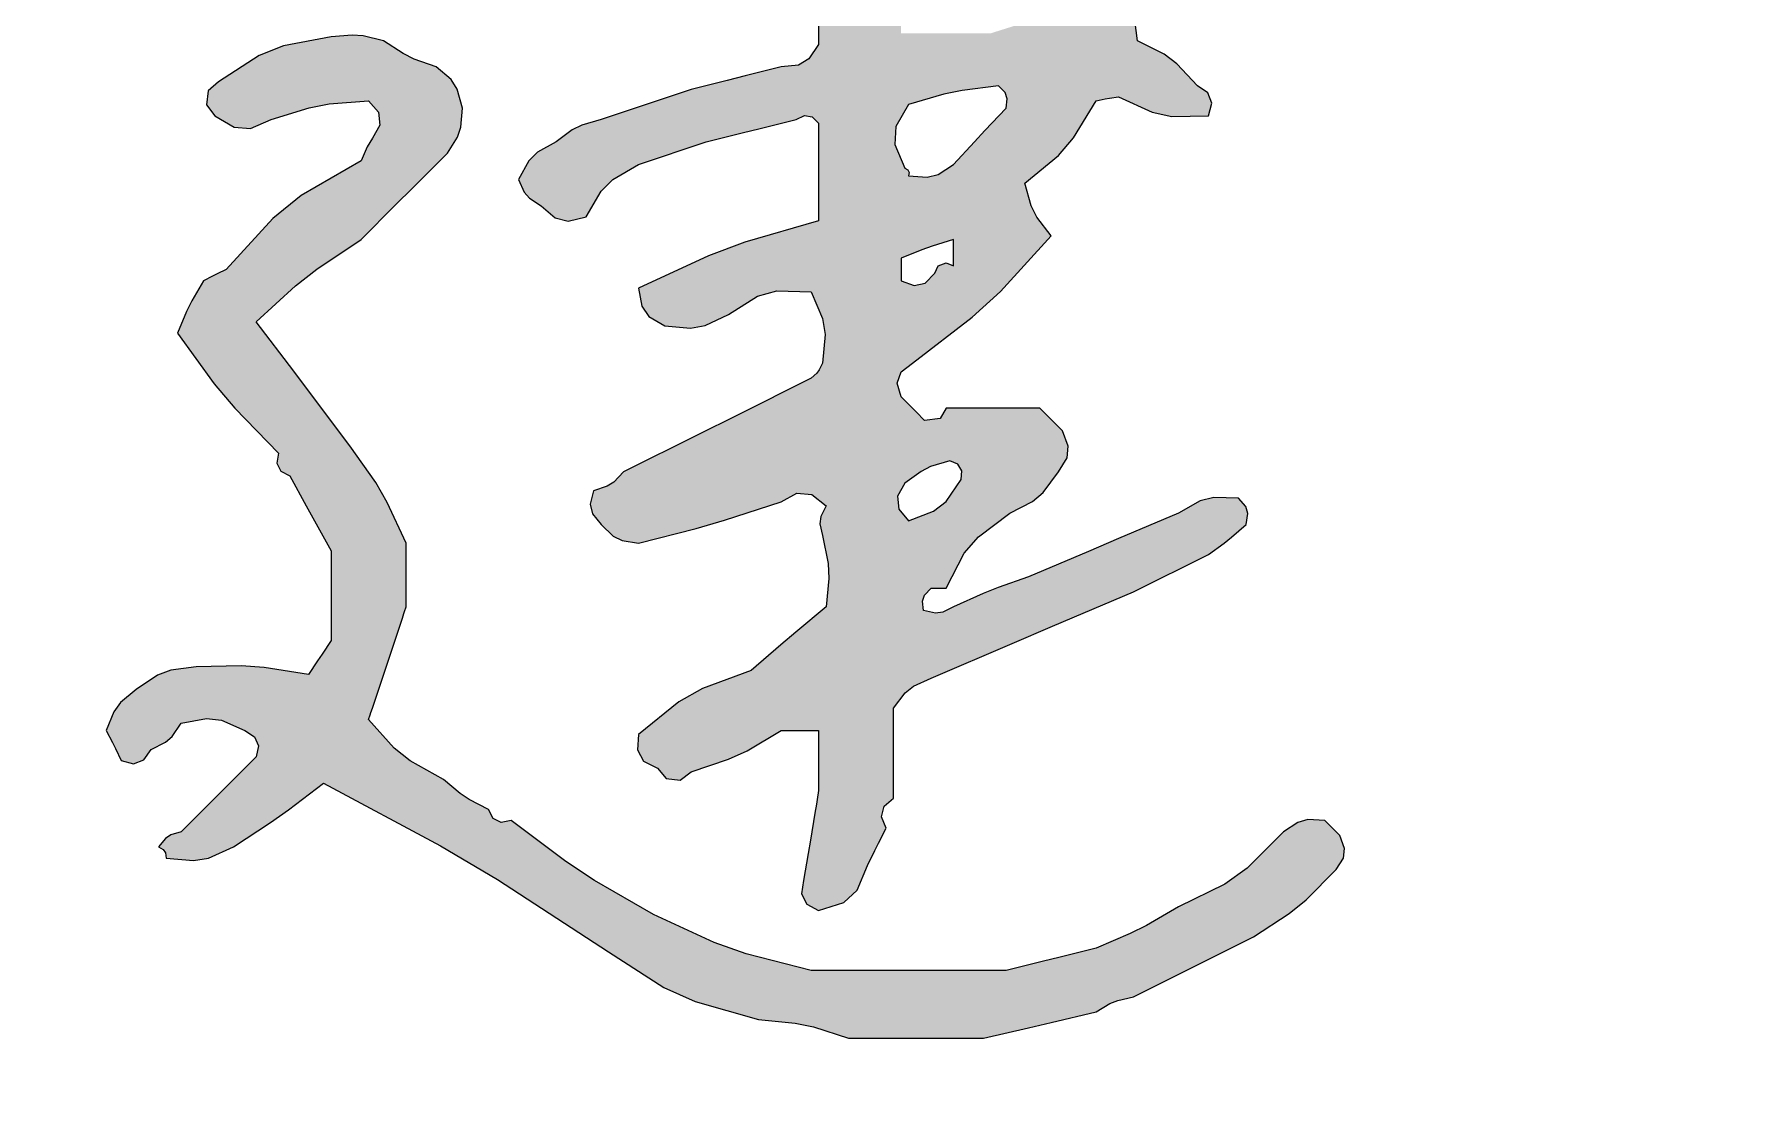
# Model space of a CAD drawing. Extents: x -67167 to 417929, y -86205 to 407116.
# Drawn here: x 153539.5 to 154013.1, y 145215.5 to 145513.6 of the extents above; entities that cross this region are included whole.
import ezdxf

# ---------------------------------------------------------------- set-up
doc = ezdxf.new("R2010")
doc.units = 0
doc.header["$LTSCALE"] = 1000

msp = doc.modelspace()

# ---------------------------------------------------------------- hatches: boundary and pattern name
h = msp.add_hatch(color=256)
h.dxf.hatch_style = 1
h.paths.add_polyline_path([(153225.566, 145577.637), (153222.112, 145581.09), (153214.614, 145586.808), (153199.091, 145595.725), (153190.835, 145599.535), (153173.979, 145605.562), (153170.72, 145603.753), (153169.047, 145602.916), (153165.644, 145601.395), (153164.774, 145597.942), (153165.844, 145595.089), (153168.77, 145593.06), (153177.242, 145587.977), (153181.648, 145585.67), (153190.65, 145581.599), (153194.52, 145579.444), (153196.335, 145577.856), (153198.985, 145574.305), (153201.739, 145574.784), (153203.966, 145573.67), (153205.236, 145571.18), (153213.107, 145565.952), (153216.781, 145562.709), (153222.949, 145555.551), (153225.866, 145555.551), (153227.325, 145555.551), (153230.242, 145555.551), (153232.499, 145560.948), (153232.751, 145564.475), (153231.284, 145570.138)])
h.paths.add_polyline_path([(153232.326, 145522.21), (153233.544, 145526.217), (153233.769, 145528.46), (153233.368, 145532.629), (153232.553, 145533.082), (153232.199, 145533.79), (153232.326, 145534.713), (153222.74, 145534.713), (153217.948, 145534.713), (153208.362, 145534.713), (153193.775, 145532.629), (153186.482, 145531.587), (153171.895, 145529.503), (153161.893, 145527.837), (153156.892, 145527.003), (153146.89, 145525.336), (153133.553, 145523.569), (153126.8, 145521.609), (153114.591, 145515.959), (153112.085, 145515.141), (153110.993, 145511.865), (153112.507, 145509.707), (153116.556, 145504.508), (153121.777, 145502.768), (153128.136, 145504.498), (153147.266, 145508.848), (153156.853, 145510.932), (153176.063, 145514.917), (153183.565, 145516.167), (153187.316, 145516.792), (153194.817, 145518.043), (153198.367, 145518.321), (153200.661, 145517.461), (153203.153, 145514.917), (153192.285, 145502.859), (153186.867, 145496.816), (153176.063, 145484.702), (153176.541, 145481.947), (153175.428, 145479.72), (153172.937, 145478.45), (153165.76, 145467.318), (153162.928, 145460.999), (153159.393, 145448.235), (153159.393, 145439.483), (153159.393, 145435.107), (153159.393, 145426.355), (153161.476, 145422.187), (153162.518, 145420.104), (153164.602, 145415.936), (153169.489, 145414.584), (153172.921, 145415.156), (153177.105, 145418.02), (153184.917, 145431.412), (153189.602, 145437.801), (153200.027, 145449.277), (153206.325, 145456.831), (153210.742, 145460.086), (153219.823, 145463.864), (153223.509, 145464.417), (153225.504, 145465.414), (153228.158, 145468.031), (153232.642, 145469.301), (153235.87, 145468.714), (153239.619, 145465.947), (153237.664, 145457.009), (153234.937, 145452.297), (153228.158, 145446.151), (153207.353, 145428.608), (153196.934, 145419.856), (153176.063, 145402.391), (153175.239, 145398.638), (153175.811, 145396.065), (153178.147, 145393.014), (153181.756, 145390.889), (153184.607, 145390.604), (153188.566, 145391.972), (153196.263, 145393.142), (153200.122, 145394.214), (153207.32, 145397.182), (153214.325, 145398.532), (153218.532, 145398.037), (153225.033, 145395.098), (153222.895, 145388.977), (153219.693, 145385.774), (153213.572, 145383.637), (153205.653, 145375.719), (153201.694, 145371.759), (153193.775, 145363.841), (153193.731, 145361.757), (153192.637, 145360.3), (153190.65, 145359.673), (153189.433, 145355.175), (153190.012, 145351.994), (153192.733, 145348.212), (153200.235, 145342.378), (153203.986, 145339.46), (153211.488, 145333.626), (153212.214, 145330.536), (153211.1, 145327.938), (153208.362, 145326.332), (153205.642, 145320.972), (153203.929, 145318.401), (153200.027, 145313.829), (153197.307, 145308.469), (153195.593, 145305.899), (153191.692, 145301.326), (153181.115, 145285.267), (153176.287, 145276.87), (153167.728, 145259.65), (153168.026, 145254.437), (153169.758, 145251.263), (153173.979, 145248.189), (153180.178, 145245.593), (153184.003, 145245.115), (153190.65, 145246.106), (153210.106, 145250.94), (153219.743, 145254.58), (153237.535, 145263.818), (153246.968, 145268.985), (153251.468, 145272.199), (153259.415, 145279.447), (153260.604, 145283.795), (153262.11, 145286.054), (153265.667, 145288.824), (153265.667, 145297.159), (153265.667, 145301.326), (153265.667, 145309.662), (153261.951, 145319.502), (153258.734, 145324.327), (153251.08, 145331.542), (153246.748, 145335.198), (153244.888, 145337.755), (153242.745, 145343.003), (153256.418, 145363.456), (153264.248, 145373.191), (153281.295, 145390.93), (153291.164, 145404.366), (153296.166, 145411.036), (153306.301, 145424.271), (153318.387, 145436.357), (153324.43, 145442.4), (153336.516, 145454.486), (153345.433, 145460.311), (153350.035, 145463.03), (153359.438, 145468.031), (153361.645, 145466.59), (153364.788, 145467.638), (153365.69, 145470.115), (153375.275, 145470.115), (153380.068, 145470.115), (153389.653, 145470.115), (153391.737, 145468.031), (153392.779, 145466.989), (153394.863, 145464.906), (153393.589, 145454.531), (153391.162, 145448.949), (153384.444, 145440.942), (153378.691, 145431.94), (153376.651, 145426.5), (153375.067, 145415.936), (153376.214, 145411.213), (153377.691, 145408.752), (153381.318, 145405.517), (153385.272, 145405.519), (153387.533, 145404.765), (153390.695, 145402.391), (153399.179, 145399.455), (153403.365, 145397.78), (153411.533, 145394.056), (153425.904, 145390.082), (153433.072, 145386.498), (153444.874, 145377.385), (153441.445, 145372.225), (153439.266, 145369.828), (153434.455, 145365.925), (153431.701, 145366.403), (153429.474, 145365.289), (153428.204, 145362.799), (153404.709, 145346.952), (153391.939, 145340.141), (153365.69, 145329.458), (153362.524, 145328.33), (153360.145, 145328.628), (153357.354, 145330.5), (153355.914, 145332.707), (153356.961, 145335.85), (153359.438, 145336.751), (153359.438, 145372.593), (153359.438, 145390.513), (153359.438, 145426.355), (153356.267, 145429.091), (153352.669, 145429.451), (153349.019, 145427.397), (153346.519, 145424.896), (153345.268, 145423.646), (153342.768, 145421.145), (153341.355, 145410.524), (153340.078, 145405.204), (153336.516, 145395.098), (153336.516, 145377.594), (153336.516, 145368.842), (153336.516, 145351.338), (153335.683, 145351.338), (153335.266, 145351.338), (153334.432, 145351.338), (153334.432, 145300.493), (153334.432, 145275.071), (153334.432, 145224.226), (153332.822, 145223.626), (153332.252, 145221.345), (153333.391, 145220.058), (153335.058, 145218.391), (153335.891, 145217.557), (153337.558, 145215.89), (153341.835, 145215.541), (153344.973, 145217.284), (153346.935, 145221.1), (153350.116, 145227.472), (153351.394, 145230.878), (153353.187, 145237.77), (153351.715, 145241.32), (153352.434, 145244.556), (153355.271, 145247.148), (153355.271, 145256.316), (153355.271, 145260.901), (153355.271, 145270.069), (153356.104, 145270.069), (153356.521, 145270.069), (153357.354, 145270.069), (153357.354, 145284.656), (153357.354, 145291.949), (153357.354, 145306.536), (153359.438, 145308.62), (153360.48, 145309.662), (153362.564, 145311.746), (153379.76, 145316.066), (153388.328, 145319.801), (153403.198, 145329.458), (153420.425, 145338.468), (153428.817, 145343.504), (153444.874, 145354.464), (153456.394, 145361.092), (153461.781, 145365.805), (153469.88, 145376.344), (153471.665, 145378.143), (153472.027, 145380.313), (153470.922, 145382.595), (153466.573, 145388.204), (153463.628, 145390.695), (153457.377, 145394.056), (153432.69, 145402.226), (153420.523, 145407.051), (153396.947, 145418.02), (153396.451, 145421.343), (153396.69, 145423.256), (153397.989, 145426.355), (153402.156, 145434.69), (153404.24, 145438.858), (153408.408, 145447.193), (153413.007, 145455.51), (153414.4, 145460.615), (153414.659, 145470.115), (153411.799, 145476.911), (153408.117, 145480.31), (153401.114, 145482.618), (153396.669, 145483.239), (153394.343, 145484.17), (153390.695, 145486.785), (153381.943, 145486.785), (153377.567, 145486.785), (153368.815, 145486.785), (153355.951, 145483.634), (153349.512, 145480.748), (153338.6, 145473.241), (153326.024, 145465.362), (153320.058, 145460.674), (153309.427, 145450.319), (153276.874, 145411.598), (153260.621, 145392.218), (153228.158, 145353.422), (153223.788, 145350.956), (153220.374, 145350.671), (153215.655, 145352.38), (153213.758, 145353.337), (153213.23, 145355.976), (153214.614, 145357.589), (153223.782, 145366.758), (153228.367, 145371.342), (153237.535, 145380.511), (153245.043, 145388.369), (153248.184, 145393.304), (153252.122, 145403.433), (153251.315, 145406.586), (153249.869, 145408.322), (153246.913, 145409.685), (153243.578, 145411.352), (153241.911, 145412.185), (153238.577, 145413.852), (153233.314, 145412.321), (153229.592, 145412.893), (153225.033, 145415.936), (153232.789, 145427.069), (153237.537, 145432.248), (153247.954, 145440.942), (153254.941, 145450.445), (153258.102, 145455.503), (153263.583, 145465.947), (153264.519, 145469.674), (153263.925, 145472.345), (153261.499, 145475.325), (153257.991, 145478.031), (153256.312, 145479.5), (153253.164, 145482.618), (153245.207, 145485.134), (153240.495, 145485.37), (153232.326, 145483.66), (153217.529, 145481.042), (153210.063, 145478.407), (153196.901, 145471.157), (153195.631, 145468.666), (153193.404, 145467.553), (153190.65, 145468.031), (153189.37, 145469.178), (153189.018, 145470.585), (153189.608, 145472.199), (153191.916, 145476.476), (153193.171, 145478.569), (153195.859, 145482.618), (153199.121, 145489.003), (153201.296, 145492.048), (153206.278, 145497.204), (153213.242, 145500.611), (153216.565, 145503.048), (153221.907, 145508.665), (153224.363, 145515.044), (153226.791, 145518.2)])
h.paths.add_polyline_path([(153230.242, 145323.207), (153232.366, 145323.138), (153233.465, 145322.918), (153235.452, 145322.165), (153239.825, 145318.042), (153241.663, 145315.285), (153243.787, 145309.662), (153245.398, 145302.75), (153245.155, 145298.625), (153242.745, 145291.949), (153237.014, 145285.192), (153233.533, 145282.146), (153226.074, 145277.363), (153214.974, 145269.46), (153208.174, 145266.513), (153194.817, 145263.818), (153194.944, 145264.741), (153194.59, 145265.449), (153193.775, 145265.902), (153200.031, 145280.457), (153203.597, 145287.589), (153211.488, 145301.326), (153219.033, 145310.041), (153222.784, 145314.417)], flags=16)
h.paths.add_polyline_path([(153630.333, 145456.57), (153639.919, 145466.156), (153644.712, 145470.949), (153654.297, 145480.534), (153657.112, 145484.991), (153658.042, 145487.782), (153658.465, 145493.037), (153657.057, 145498.285), (153655.329, 145501), (153651.171, 145504.498), (153645.03, 145506.696), (153642.028, 145508.197), (153636.585, 145511.791), (153630.895, 145513.15), (153627.823, 145513.369), (153621.998, 145512.833), (153608.758, 145510.377), (153602.022, 145507.683), (153590.741, 145500.33), (153587.859, 145497.893), (153587.422, 145493.963), (153589.699, 145490.953), (153595.063, 145487.716), (153599.581, 145487.415), (153605.328, 145489.911), (153615.879, 145493.141), (153621.421, 145494.207), (153632.417, 145495.121), (153635.16, 145491.956), (153635.521, 145488.347), (153633.459, 145484.702), (153632.063, 145482.279), (153631.434, 145481.02), (153630.333, 145478.45), (153613.692, 145468.743), (153605.853, 145462.428), (153592.825, 145448.235), (153590.312, 145447.01), (153589.061, 145446.384), (153586.573, 145445.109), (153583.307, 145439.463), (153581.838, 145436.524), (153579.28, 145430.523), (153589.533, 145416.403), (153595.219, 145409.664), (153607.411, 145397.182), (153606.933, 145394.427), (153608.047, 145392.201), (153610.537, 145390.93), (153615.11, 145382.589), (153617.402, 145378.421), (153621.998, 145370.092), (153621.998, 145360.09), (153621.998, 145355.089), (153621.998, 145345.087), (153619.502, 145341.333), (153618.252, 145339.457), (153615.747, 145335.709), (153603.37, 145337.669), (153597.016, 145338.093), (153584.489, 145337.793), (153577.43, 145336.855), (153573.755, 145335.477), (153567.819, 145331.542), (153563.487, 145327.886), (153561.627, 145325.329), (153559.484, 145320.081), (153561.293, 145316.822), (153562.13, 145315.149), (153563.651, 145311.746), (153567.104, 145310.876), (153569.957, 145311.946), (153571.987, 145314.871), (153575.953, 145316.844), (153577.84, 145318.495), (153580.322, 145322.165), (153587.334, 145323.479), (153591.519, 145322.986), (153598.034, 145320.081), (153600.725, 145318.398), (153601.797, 145315.897), (153601.16, 145312.788), (153592.825, 145304.452), (153588.657, 145300.285), (153580.322, 145291.949), (153577.433, 145291.12), (153575.947, 145290.129), (153574.07, 145287.782), (153575.368, 145287.024), (153575.953, 145286.145), (153576.154, 145284.656), (153583.728, 145283.967), (153587.968, 145284.673), (153594.909, 145287.782), (153605.129, 145294.548), (153610.14, 145298.097), (153619.914, 145305.494), (153652.357, 145288.104), (153668.252, 145278.693), (153699.099, 145258.608), (153714.478, 145248.726), (153723.179, 145244.811), (153740.775, 145239.854), (153750.939, 145238.81), (153756.046, 145237.746), (153765.781, 145234.645), (153780.784, 145234.645), (153788.286, 145234.645), (153803.289, 145234.645), (153815.798, 145237.536), (153822.05, 145238.994), (153834.546, 145241.938), (153838.382, 145244.27), (153840.58, 145245.149), (153844.965, 145246.106), (153858.302, 145252.774), (153864.97, 145256.108), (153878.306, 145262.776), (153888.223, 145269.258), (153892.911, 145273.094), (153901.228, 145281.53), (153903.282, 145284.697), (153903.579, 145287.368), (153902.27, 145290.907), (153900.603, 145292.575), (153899.77, 145293.408), (153898.102, 145295.075), (153893.359, 145295.358), (153890.585, 145294.601), (153886.642, 145291.949), (153876.48, 145281.83), (153870.336, 145277.441), (153857.468, 145271.111), (153848.589, 145265.989), (153843.972, 145263.681), (153834.546, 145259.65), (153824.544, 145257.15), (153819.543, 145255.9), (153809.541, 145253.399), (153787.869, 145253.399), (153777.033, 145253.399), (153755.362, 145253.399), (153737.363, 145258.039), (153728.467, 145261.216), (153711.602, 145269.028), (153695.163, 145278.469), (153687.187, 145283.717), (153672.009, 145295.075), (153669.255, 145294.597), (153667.028, 145295.71), (153665.758, 145298.201), (153660.398, 145300.92), (153657.827, 145302.634), (153653.255, 145306.536), (153643.924, 145311.72), (153639.523, 145315.241), (153632.417, 145323.207), (153632.834, 145324.457), (153633.042, 145325.082), (153633.459, 145326.332), (153636.793, 145336.335), (153638.46, 145341.336), (153641.794, 145351.338), (153642.211, 145352.588), (153642.419, 145353.213), (153642.836, 145354.464), (153642.836, 145361.549), (153642.836, 145365.091), (153642.836, 145372.176), (153637.557, 145383.517), (153634.383, 145389.018), (153627.207, 145399.266), (153616.84, 145413.058), (153611.631, 145419.935), (153601.16, 145433.648), (153612.107, 145443.668), (153618.008, 145448.305)])
h.paths.add_polyline_path([(153834.546, 145495.121), (153837.025, 145495.652), (153838.281, 145495.861), (153840.798, 145496.163), (153850.084, 145491.901), (153855.588, 145490.754), (153865.804, 145490.953), (153866.673, 145494.406), (153865.603, 145497.259), (153862.678, 145499.288), (153857.013, 145505.402), (153853.463, 145508.065), (153846.007, 145511.791), (153845.021, 145519.637), (153843.674, 145523.677), (153839.756, 145530.545), (153837.486, 145536.618), (153834.368, 145539.736), (153828.295, 145542.006), (153820.793, 145544.507), (153817.042, 145545.757), (153809.541, 145548.258), (153801.205, 145549.925), (153797.038, 145550.758), (153788.703, 145552.425), (153786.241, 145553.033), (153784.976, 145553.244), (153782.451, 145553.467), (153780.326, 145557.076), (153780.041, 145559.928), (153781.409, 145563.886), (153784.144, 145570.435), (153783.851, 145575.415), (153780.367, 145581.599), (153778.284, 145583.683), (153777.242, 145584.724), (153775.158, 145586.808), (153771.729, 145586.581), (153769.955, 145586.138), (153766.823, 145584.724), (153764.624, 145578.583), (153763.124, 145575.582), (153759.529, 145570.138), (153759.754, 145564.248), (153759.31, 145561.142), (153757.446, 145555.551), (153729.523, 145549.254), (153715.676, 145545.268), (153688.68, 145535.755), (153687.013, 145534.088), (153686.179, 145533.254), (153684.512, 145531.587), (153684.024, 145528.593), (153684.599, 145526.578), (153686.596, 145524.294), (153691.22, 145522.343), (153694.216, 145522.093), (153699.099, 145523.252), (153720.079, 145530.924), (153731.156, 145533.693), (153753.278, 145536.797), (153753.477, 145534.944), (153755.843, 145533.761), (153757.446, 145534.713), (153757.446, 145525.128), (153757.446, 145520.335), (153757.446, 145510.749), (153754.742, 145506.71), (153751.863, 145504.982), (153747.027, 145504.498), (153737.024, 145501.997), (153732.023, 145500.747), (153722.021, 145498.246), (153712.018, 145494.912), (153707.017, 145493.245), (153697.015, 145489.911), (153691.644, 145488.358), (153688.978, 145487.025), (153684.512, 145483.66), (153679.333, 145480.847), (153676.906, 145478.42), (153674.093, 145473.241), (153675.676, 145469.739), (153677.127, 145468.047), (153680.345, 145465.947), (153684.228, 145462.557), (153687.825, 145461.658), (153692.847, 145462.822), (153697.014, 145469.944), (153700.312, 145473.242), (153707.434, 145477.408), (153714.936, 145479.909), (153718.687, 145481.159), (153726.188, 145483.66), (153736.191, 145486.16), (153741.192, 145487.411), (153751.194, 145489.911), (153753.483, 145491.001), (153755.634, 145490.643), (153757.446, 145488.869), (153757.446, 145478.034), (153757.446, 145472.616), (153757.446, 145461.78), (153736.944, 145455.766), (153726.834, 145451.975), (153707.434, 145443.025), (153708.294, 145438.011), (153710.31, 145435.13), (153714.727, 145432.606), (153721.889, 145431.917), (153725.947, 145432.633), (153732.44, 145435.732), (153740.463, 145440.827), (153745.863, 145442.3), (153755.362, 145441.984), (153758.566, 145434.635), (153759.271, 145430.166), (153758.487, 145422.187), (153757.584, 145420.309), (153756.912, 145419.412), (153755.362, 145418.02), (153734.524, 145407.601), (153724.105, 145402.391), (153703.266, 145391.972), (153700.523, 145389.156), (153698.665, 145387.995), (153694.931, 145386.763), (153693.995, 145383.036), (153694.589, 145380.365), (153697.015, 145377.385), (153700.37, 145374.152), (153702.834, 145372.919), (153707.434, 145372.176), (153723.406, 145376.264), (153731.34, 145378.561), (153747.027, 145383.637), (153751.416, 145386.07), (153755.603, 145385.721), (153759.529, 145382.595), (153758.076, 145379.566), (153757.824, 145377.554), (153758.487, 145374.26), (153760.102, 145366.497), (153760.32, 145362.354), (153759.529, 145354.464), (153751.126, 145347.46), (153746.957, 145343.917), (153738.691, 145336.751), (153725.206, 145331.785), (153718.624, 145328.055), (153707.434, 145319.039), (153707.084, 145314.762), (153708.828, 145311.624), (153712.644, 145309.662), (153715.08, 145306.78), (153719.011, 145306.343), (153722.021, 145308.62), (153732.446, 145312.137), (153737.557, 145314.479), (153747.027, 145320.081), (153751.194, 145320.081), (153753.278, 145320.081), (153757.446, 145320.081), (153757.446, 145313.413), (153757.446, 145310.079), (153757.446, 145303.41), (153757.029, 145300.91), (153756.82, 145299.66), (153756.404, 145297.159), (153755.153, 145289.657), (153754.528, 145285.906), (153753.278, 145278.405), (153752.733, 145274.717), (153754.169, 145271.846), (153757.446, 145270.069), (153764.469, 145272.313), (153768.192, 145275.75), (153770.99, 145282.572), (153773.074, 145286.74), (153774.116, 145288.824), (153776.2, 145292.991), (153774.892, 145296.169), (153775.634, 145299.138), (153778.284, 145301.326), (153778.284, 145311.329), (153778.284, 145316.33), (153778.284, 145326.332), (153781.479, 145330.607), (153783.831, 145332.489), (153788.703, 145334.667), (153811.186, 145344.304), (153822.439, 145349.097), (153844.965, 145358.631), (153853.301, 145362.799), (153857.468, 145364.883), (153865.804, 145369.05), (153870.11, 145372.203), (153872.202, 145373.876), (153876.223, 145377.385), (153876.711, 145380.38), (153876.135, 145382.394), (153874.139, 145384.679), (153867.268, 145384.855), (153863.448, 145383.9), (153857.468, 145380.511), (153840.794, 145373.436), (153832.458, 145369.894), (153815.792, 145362.799), (153807.309, 145359.862), (153803.122, 145358.188), (153794.954, 145354.464), (153791.925, 145353.01), (153789.913, 145352.758), (153786.619, 145353.422), (153786.321, 145356.041), (153786.893, 145357.756), (153788.703, 145359.673), (153790.37, 145359.673), (153791.203, 145359.673), (153792.87, 145359.673), (153797.926, 145369.374), (153801.823, 145373.958), (153810.583, 145380.511), (153816.889, 145383.766), (153819.874, 145386.291), (153824.127, 145391.972), (153826.524, 145395.902), (153826.818, 145399.135), (153825.169, 145403.433), (153822.669, 145405.934), (153821.418, 145407.184), (153818.918, 145409.685), (153808.499, 145409.685), (153803.289, 145409.685), (153792.87, 145409.685), (153791.195, 145406.772), (153786.875, 145406.232), (153784.535, 145408.643), (153782.868, 145410.31), (153782.034, 145411.143), (153780.367, 145412.81), (153779.281, 145416.612), (153780.343, 145419.798), (153783.493, 145422.187), (153800.104, 145434.94), (153807.935, 145442.136), (153822.043, 145457.612), (153818.057, 145462.776), (153816.49, 145465.912), (153814.75, 145472.199), (153824.074, 145479.934), (153828.251, 145484.77)])
h.paths.add_polyline_path([(153778.946, 145487.908), (153782.451, 145494.079), (153792.265, 145496.922), (153797.324, 145497.976), (153807.457, 145499.288), (153809.266, 145497.372), (153809.838, 145495.656), (153809.541, 145493.037), (153803.653, 145486.836), (153800.735, 145483.709), (153794.954, 145477.408), (153790.619, 145474.619), (153787.589, 145473.861), (153782.451, 145474.283), (153782.578, 145475.206), (153782.224, 145475.914), (153781.409, 145476.366), (153778.651, 145482.906)], flags=16)
h.paths.add_polyline_path([(153780.367, 145513.875), (153780.367, 145522.21), (153780.367, 145526.378), (153780.367, 145534.713), (153783.561, 145535.983), (153785.287, 145536.415), (153788.703, 145536.797), (153796.204, 145535.547), (153799.955, 145534.921), (153807.457, 145533.671), (153810.791, 145532.004), (153812.458, 145531.171), (153815.792, 145529.503), (153820.1, 145526.896), (153821.87, 145523.003), (153821.002, 145518.043), (153814.683, 145516.654), (153811.545, 145515.817), (153805.373, 145513.875), (153795.371, 145513.875), (153790.37, 145513.875)], flags=16)
h.paths.add_polyline_path([(153786.106, 145453.695), (153789.035, 145454.741), (153794.954, 145456.57), (153794.954, 145453.653), (153794.954, 145452.194), (153794.954, 145449.277), (153792.864, 145450.096), (153790.693, 145449.227), (153789.745, 145447.193), (153787.069, 145444.436), (153783.959, 145443.745), (153780.367, 145445.109), (153780.367, 145447.61), (153780.367, 145448.86), (153780.367, 145451.361)], flags=16)
h.paths.add_polyline_path([(153793.912, 145395.098), (153796.141, 145394.131), (153797.233, 145392.311), (153797.038, 145389.888), (153792.844, 145383.767), (153789.391, 145381.054), (153782.451, 145378.427), (153779.715, 145381.599), (153779.356, 145385.196), (153781.409, 145388.847), (153785.937, 145392.128), (153788.571, 145393.445)], flags=16)
h.paths.add_polyline_path([(154120.815, 145473.513), (154123.369, 145477.228), (154129.405, 145482.618), (154131.392, 145483.372), (154132.491, 145483.591), (154134.615, 145483.66), (154135.067, 145482.845), (154135.775, 145482.491), (154136.698, 145482.618), (154136.698, 145466.364), (154136.698, 145458.237), (154136.698, 145441.984), (154133.131, 145436.85), (154130.123, 145434.594), (154124.196, 145432.606), (154124.196, 145430.939), (154124.196, 145430.106), (154124.196, 145428.439), (154121.278, 145428.439), (154119.82, 145428.439), (154116.902, 145428.439), (154119.026, 145422.816), (154120.864, 145420.059), (154125.238, 145415.936), (154129.895, 145415.788), (154132.287, 145415.353), (154136.698, 145413.852), (154136.698, 145403.85), (154136.698, 145398.849), (154136.698, 145388.847), (154138.818, 145382.456), (154140.077, 145379.307), (154142.95, 145373.218), (154144.2, 145371.968), (154144.825, 145371.342), (154146.076, 145370.092), (154149.829, 145369.269), (154152.402, 145369.84), (154155.453, 145372.176), (154155.567, 145377.446), (154156.55, 145380.394), (154159.62, 145384.679), (154159.62, 145400.099), (154159.62, 145407.809), (154159.62, 145423.229), (154178.218, 145434.245), (154187.24, 145440.33), (154204.422, 145453.444), (154206.93, 145454.255), (154208.026, 145457.542), (154206.506, 145459.696), (154206.181, 145460.973), (154204.407, 145461.565), (154203.38, 145460.738), (154195.293, 145457.19), (154191.077, 145455.714), (154182.542, 145453.444), (154182.542, 145455.945), (154182.542, 145457.195), (154182.542, 145459.696), (154187.959, 145461.741), (154190.599, 145463.281), (154195.045, 145466.989), (154202.964, 145474.908), (154206.923, 145478.867), (154214.841, 145486.785), (154216.84, 145491.096), (154218.448, 145493.164), (154222.135, 145496.163), (154224.171, 145501.201), (154224.418, 145504.417), (154223.177, 145509.707), (154220.65, 145514.409), (154218.874, 145516.63), (154214.841, 145520.126), (154210.755, 145520.514), (154208.49, 145521.52), (154205.464, 145524.294), (154197.973, 145524.876), (154194.09, 145524.661), (154186.71, 145523.252), (154178.375, 145521.168), (154174.207, 145520.126), (154165.872, 145518.043), (154164.205, 145517.626), (154163.371, 145517.417), (154161.704, 145517.001), (154159.058, 145524.475), (154158.815, 145529.086), (154160.662, 145536.797), (154161.889, 145545.412), (154163.196, 145549.767), (154166.914, 145557.635), (154168.287, 145559.257), (154167.763, 145561.875), (154165.872, 145562.844), (154161.391, 145565.216), (154158.377, 145565.718), (154153.369, 145564.928), (154148.668, 145562.402), (154146.447, 145560.625), (154142.95, 145556.593), (154143.004, 145550.925), (154142.014, 145547.706), (154138.782, 145543.048), (154138.782, 145529.712), (154138.782, 145523.044), (154138.782, 145509.707), (154130.058, 145502.174), (154125.681, 145498.423), (154116.902, 145490.953), (154110.241, 145488.299), (154106.987, 145485.974), (154102.316, 145480.534), (154099.321, 145480.046), (154097.307, 145480.621), (154095.022, 145482.618), (154091.878, 145491.596), (154089.46, 145495.992), (154083.561, 145503.456), (154080.842, 145508.816), (154079.128, 145511.387), (154075.226, 145515.959), (154070.724, 145524.328), (154067.644, 145528.289), (154060.64, 145534.713), (154057.486, 145536.786), (154054.794, 145537.085), (154051.262, 145535.755), (154050.168, 145534.43), (154048.684, 145534.059), (154047.095, 145534.713), (154045.825, 145530.23), (154046.412, 145527.002), (154049.179, 145523.252), (154071.287, 145483.671), (154082.331, 145463.875), (154104.4, 145424.271), (154108.201, 145423.185), (154111.387, 145424.247), (154113.777, 145427.397), (154114.705, 145429.899), (154115.707, 145431.152), (154117.944, 145432.606), (154117.944, 145445.943), (154117.944, 145452.611), (154117.944, 145465.947)])
h.paths.add_polyline_path([(154158.106, 145464.667), (154158.694, 145465.844), (154159.62, 145465.947), (154159.62, 145478.034), (154159.62, 145484.076), (154159.62, 145496.163), (154165.443, 145501.782), (154168.959, 145504.199), (154176.291, 145507.624), (154184.626, 145507.624), (154188.794, 145507.624), (154197.129, 145507.624), (154199.3, 145504.959), (154199.875, 145502.661), (154199.213, 145499.288), (154195.395, 145495.926), (154193.772, 145493.607), (154191.919, 145488.869), (154182.334, 145479.284), (154177.541, 145474.491), (154167.956, 145464.906), (154165.455, 145463.655), (154164.205, 145463.03), (154161.704, 145461.78), (154160.298, 145462.311), (154159.609, 145462.77), (154158.579, 145463.864)], flags=16)
h.paths.add_polyline_path([(154117.944, 145359.673), (154114.867, 145364.342), (154113.582, 145366.913), (154111.693, 145372.176), (154108.084, 145374.301), (154105.232, 145374.586), (154101.274, 145373.218), (154092.444, 145369.048), (154088.214, 145365.522), (154082.52, 145357.589), (154080.734, 145355.79), (154080.373, 145353.619), (154081.478, 145351.338), (154082.421, 145349.434), (154085.084, 145348.902), (154086.687, 145350.296), (154089.981, 145350.959), (154091.993, 145350.708), (154095.022, 145349.254), (154095.022, 145330.083), (154095.022, 145320.498), (154095.022, 145301.326), (154097.797, 145286.158), (154100.409, 145278.54), (154107.525, 145264.86), (154112.439, 145259.964), (154115.618, 145257.921), (154122.112, 145255.483), (154131.341, 145254.804), (154136.324, 145255.483), (154145.034, 145258.608), (154147.344, 145259.877), (154148.676, 145260.321), (154151.285, 145260.692), (154162.954, 145266.527), (154168.789, 145269.444), (154180.459, 145275.279), (154198.807, 145285.569), (154207.663, 145291.473), (154224.219, 145304.452), (154232.623, 145309.939), (154236.538, 145313.419), (154242.973, 145321.123), (154247.175, 145328.175), (154248.889, 145332.032), (154251.308, 145339.877), (154248.644, 145348.49), (154245.731, 145352.859), (154238.805, 145358.631), (154237.77, 145361.483), (154238.503, 145364.05), (154240.889, 145365.925), (154249.656, 145369.084), (154253.939, 145371.225), (154261.727, 145376.344), (154263.934, 145374.903), (154267.077, 145375.951), (154267.978, 145378.427), (154269.545, 145379.134), (154270.431, 145379.356), (154272.146, 145379.469), (154280.481, 145381.136), (154284.649, 145381.97), (154292.984, 145383.637), (154303.206, 145384.85), (154308.618, 145386.968), (154316.948, 145393.014), (154315.161, 145397.068), (154313.436, 145399.04), (154309.655, 145401.349), (154299.627, 145402.381), (154294.113, 145401.692), (154284.649, 145398.224), (154269.615, 145392.469), (154262.113, 145389.551), (154247.14, 145383.637), (154238.805, 145379.469), (154234.638, 145377.385), (154226.302, 145373.218), (154204.839, 145365.628), (154194.303, 145360.993), (154174.207, 145350.296), (154171.651, 145348.829), (154171.122, 145345.126), (154173.165, 145343.003), (154174.58, 145340.418), (154178.377, 145339.875), (154180.459, 145341.961), (154196.684, 145346.644), (154204.811, 145348.937), (154221.093, 145353.422), (154224.01, 145350.504), (154225.469, 145349.046), (154228.386, 145346.128), (154228.963, 145340.263), (154228.499, 145337.011), (154226.302, 145331.542), (154212.708, 145317.582), (154205.335, 145311.052), (154189.836, 145299.243), (154173.396, 145288.279), (154164.449, 145283.592), (154146.076, 145276.321), (154138.689, 145273.437), (154133.928, 145273.187), (154126.279, 145275.279), (154124.143, 145278.473), (154122.857, 145279.973), (154120.028, 145282.572), (154121.355, 145289.16), (154120.852, 145293.184), (154117.944, 145299.243), (154117.944, 145323.415), (154117.944, 145335.501)])
h.paths.add_polyline_path([(154049.179, 145326.332), (154049.179, 145337.168), (154049.179, 145342.586), (154049.179, 145353.422), (154046.277, 145362.736), (154044.603, 145367.341), (154040.843, 145376.344), (154038.365, 145376.875), (154037.109, 145377.084), (154034.592, 145377.385), (154030.86, 145375.53), (154029.083, 145374.197), (154026.257, 145371.134), (154027.457, 145369.238), (154026.35, 145366.47), (154024.173, 145365.925), (154024.173, 145355.922), (154024.173, 145350.921), (154024.173, 145340.919), (154027.255, 145318.794), (154030.025, 145307.712), (154037.718, 145286.74), (154040.047, 145281.938), (154041.879, 145279.647), (154046.053, 145276.321), (154050.939, 145274.968), (154054.372, 145275.541), (154058.556, 145278.405), (154063.689, 145281.531), (154065.979, 145284.966), (154066.891, 145290.907), (154060.957, 145294.801), (154058.169, 145297.161), (154053.346, 145302.368), (154052.709, 145312.077), (154051.857, 145316.979)])

# ---------------------------------------------------------------- linework, layer by layer
for p, q in [((153757.446, 145520.335, 0), (153757.446, 145510.749, 0)), ((153846.007, 145511.791, 0), (153845.021, 145519.637, 0)), ((153627.823, 145513.369, 0), (153621.998, 145512.833, 0)), ((153630.895, 145513.15, 0), (153627.823, 145513.369, 0)), ((153636.585, 145511.791, 0), (153630.895, 145513.15, 0)), ((153608.758, 145510.377, 0), (153602.022, 145507.683, 0)), ((153621.998, 145512.833, 0), (153608.758, 145510.377, 0)), ((153642.028, 145508.197, 0), (153636.585, 145511.791, 0)), ((153645.03, 145506.696, 0), (153642.028, 145508.197, 0)), ((153757.446, 145510.749, 0), (153754.742, 145506.71, 0)), ((153853.463, 145508.065, 0), (153846.007, 145511.791, 0)), ((153602.022, 145507.683, 0), (153590.741, 145500.33, 0)), ((153651.171, 145504.498, 0), (153645.03, 145506.696, 0)), ((153655.329, 145501, 0), (153651.171, 145504.498, 0)), ((153747.027, 145504.498, 0), (153737.024, 145501.997, 0)), ((153751.863, 145504.982, 0), (153747.027, 145504.498, 0)), ((153754.742, 145506.71, 0), (153751.863, 145504.982, 0)), ((153857.013, 145505.402, 0), (153853.463, 145508.065, 0)), ((153862.678, 145499.288, 0), (153857.013, 145505.402, 0)), ((153590.741, 145500.33, 0), (153587.859, 145497.893, 0)), ((153657.057, 145498.285, 0), (153655.329, 145501, 0)), ((153732.023, 145500.747, 0), (153722.021, 145498.246, 0)), ((153737.024, 145501.997, 0), (153732.023, 145500.747, 0)), ((153807.457, 145499.288, 0), (153797.324, 145497.976, 0)), ((153809.266, 145497.372, 0), (153807.457, 145499.288, 0)), ((153865.603, 145497.259, 0), (153862.678, 145499.288, 0)), ((153587.859, 145497.893, 0), (153587.422, 145493.963, 0)), ((153615.879, 145493.141, 0), (153621.421, 145494.207, 0)), ((153621.421, 145494.207, 0), (153632.417, 145495.121, 0)), ((153632.417, 145495.121, 0), (153635.16, 145491.956, 0)), ((153658.465, 145493.037, 0), (153657.057, 145498.285, 0)), ((153712.018, 145494.912, 0), (153707.017, 145493.245, 0)), ((153722.021, 145498.246, 0), (153712.018, 145494.912, 0)), ((153782.451, 145494.079, 0), (153778.946, 145487.908, 0)), ((153792.265, 145496.922, 0), (153782.451, 145494.079, 0)), ((153797.324, 145497.976, 0), (153792.265, 145496.922, 0)), ((153809.838, 145495.656, 0), (153809.266, 145497.372, 0)), ((153809.541, 145493.037, 0), (153809.838, 145495.656, 0)), ((153828.251, 145484.77, 0), (153834.546, 145495.121, 0)), ((153834.546, 145495.121, 0), (153837.025, 145495.652, 0)), ((153837.025, 145495.652, 0), (153838.281, 145495.861, 0)), ((153838.281, 145495.861, 0), (153840.798, 145496.163, 0)), ((153840.798, 145496.163, 0), (153850.084, 145491.901, 0)), ((153866.673, 145494.406, 0), (153865.603, 145497.259, 0)), ((153865.804, 145490.953, 0), (153866.673, 145494.406, 0)), ((153587.422, 145493.963, 0), (153589.699, 145490.953, 0)), ((153589.699, 145490.953, 0), (153595.063, 145487.716, 0)), ((153599.581, 145487.415, 0), (153605.328, 145489.911, 0)), ((153605.328, 145489.911, 0), (153615.879, 145493.141, 0)), ((153635.16, 145491.956, 0), (153635.521, 145488.347, 0)), ((153658.042, 145487.782, 0), (153658.465, 145493.037, 0)), ((153697.015, 145489.911, 0), (153691.644, 145488.358, 0)), ((153707.017, 145493.245, 0), (153697.015, 145489.911, 0)), ((153741.192, 145487.411, 0), (153751.194, 145489.911, 0)), ((153751.194, 145489.911, 0), (153753.483, 145491.001, 0)), ((153753.483, 145491.001, 0), (153755.634, 145490.643, 0)), ((153755.634, 145490.643, 0), (153757.446, 145488.869, 0)), ((153803.653, 145486.836, 0), (153809.541, 145493.037, 0)), ((153850.084, 145491.901, 0), (153855.588, 145490.754, 0)), ((153855.588, 145490.754, 0), (153865.804, 145490.953, 0)), ((153595.063, 145487.716, 0), (153599.581, 145487.415, 0)), ((153633.459, 145484.702, 0), (153632.063, 145482.279, 0)), ((153635.521, 145488.347, 0), (153633.459, 145484.702, 0)), ((153654.297, 145480.534, 0), (153657.112, 145484.991, 0)), ((153657.112, 145484.991, 0), (153658.042, 145487.782, 0)), ((153688.978, 145487.025, 0), (153684.512, 145483.66, 0)), ((153691.644, 145488.358, 0), (153688.978, 145487.025, 0)), ((153726.188, 145483.66, 0), (153736.191, 145486.16, 0)), ((153736.191, 145486.16, 0), (153741.192, 145487.411, 0)), ((153757.446, 145488.869, 0), (153757.446, 145478.034, 0)), ((153778.946, 145487.908, 0), (153778.651, 145482.906, 0)), ((153800.735, 145483.709, 0), (153803.653, 145486.836, 0)), ((153824.074, 145479.934, 0), (153828.251, 145484.77, 0)), ((153631.434, 145481.02, 0), (153630.333, 145478.45, 0)), ((153632.063, 145482.279, 0), (153631.434, 145481.02, 0)), ((153644.712, 145470.949, 0), (153654.297, 145480.534, 0)), ((153679.333, 145480.847, 0), (153676.906, 145478.42, 0)), ((153684.512, 145483.66, 0), (153679.333, 145480.847, 0)), ((153707.434, 145477.408, 0), (153714.936, 145479.909, 0)), ((153714.936, 145479.909, 0), (153718.687, 145481.159, 0)), ((153718.687, 145481.159, 0), (153726.188, 145483.66, 0)), ((153778.651, 145482.906, 0), (153781.409, 145476.366, 0)), ((153794.954, 145477.408, 0), (153800.735, 145483.709, 0)), ((153814.75, 145472.199, 0), (153824.074, 145479.934, 0)), ((153630.333, 145478.45, 0), (153613.692, 145468.743, 0)), ((153676.906, 145478.42, 0), (153674.093, 145473.241, 0)), ((153700.312, 145473.242, 0), (153707.434, 145477.408, 0)), ((153757.446, 145478.034, 0), (153757.446, 145472.616, 0)), ((153781.409, 145476.366, 0), (153782.224, 145475.914, 0)), ((153782.224, 145475.914, 0), (153782.578, 145475.206, 0)), ((153782.578, 145475.206, 0), (153782.451, 145474.283, 0)), ((153790.619, 145474.619, 0), (153794.954, 145477.408, 0)), ((153639.919, 145466.156, 0), (153644.712, 145470.949, 0)), ((153674.093, 145473.241, 0), (153675.676, 145469.739, 0)), ((153697.014, 145469.944, 0), (153700.312, 145473.242, 0)), ((153757.446, 145472.616, 0), (153757.446, 145461.78, 0)), ((153782.451, 145474.283, 0), (153787.589, 145473.861, 0)), ((153787.589, 145473.861, 0), (153790.619, 145474.619, 0)), ((153816.49, 145465.912, 0), (153814.75, 145472.199, 0)), ((153613.692, 145468.743, 0), (153605.853, 145462.428, 0)), ((153630.333, 145456.57, 0), (153639.919, 145466.156, 0)), ((153675.676, 145469.739, 0), (153677.127, 145468.047, 0)), ((153677.127, 145468.047, 0), (153680.345, 145465.947, 0)), ((153680.345, 145465.947, 0), (153684.228, 145462.557, 0)), ((153692.847, 145462.822, 0), (153697.014, 145469.944, 0)), ((153818.057, 145462.776, 0), (153816.49, 145465.912, 0)), ((153605.853, 145462.428, 0), (153592.825, 145448.235, 0)), ((153684.228, 145462.557, 0), (153687.825, 145461.658, 0)), ((153687.825, 145461.658, 0), (153692.847, 145462.822, 0)), ((153757.446, 145461.78, 0), (153736.944, 145455.766, 0)), ((153822.043, 145457.612, 0), (153818.057, 145462.776, 0)), ((153618.008, 145448.305, 0), (153630.333, 145456.57, 0)), ((153794.954, 145456.57, 0), (153789.035, 145454.741, 0)), ((153794.954, 145453.653, 0), (153794.954, 145456.57, 0)), ((153807.935, 145442.136, 0), (153822.043, 145457.612, 0)), ((153726.834, 145451.975, 0), (153707.434, 145443.025, 0)), ((153736.944, 145455.766, 0), (153726.834, 145451.975, 0)), ((153786.106, 145453.695, 0), (153780.367, 145451.361, 0)), ((153780.367, 145451.361, 0), (153780.367, 145448.86, 0)), ((153789.035, 145454.741, 0), (153786.106, 145453.695, 0)), ((153794.954, 145452.194, 0), (153794.954, 145453.653, 0)), ((153794.954, 145449.277, 0), (153794.954, 145452.194, 0)), ((153590.312, 145447.01, 0), (153589.061, 145446.384, 0)), ((153592.825, 145448.235, 0), (153590.312, 145447.01, 0)), ((153612.107, 145443.668, 0), (153618.008, 145448.305, 0)), ((153780.367, 145448.86, 0), (153780.367, 145447.61, 0)), ((153780.367, 145447.61, 0), (153780.367, 145445.109, 0)), ((153787.069, 145444.436, 0), (153789.745, 145447.193, 0)), ((153789.745, 145447.193, 0), (153790.693, 145449.227, 0)), ((153790.693, 145449.227, 0), (153792.864, 145450.096, 0)), ((153792.864, 145450.096, 0), (153794.954, 145449.277, 0)), ((153586.573, 145445.109, 0), (153583.307, 145439.463, 0)), ((153589.061, 145446.384, 0), (153586.573, 145445.109, 0)), ((153601.16, 145433.648, 0), (153612.107, 145443.668, 0)), ((153707.434, 145443.025, 0), (153708.294, 145438.011, 0)), ((153740.463, 145440.827, 0), (153745.863, 145442.3, 0)), ((153745.863, 145442.3, 0), (153755.362, 145441.984, 0)), ((153755.362, 145441.984, 0), (153758.566, 145434.635, 0)), ((153780.367, 145445.109, 0), (153783.959, 145443.745, 0)), ((153783.959, 145443.745, 0), (153787.069, 145444.436, 0)), ((153800.104, 145434.94, 0), (153807.935, 145442.136, 0)), ((153583.307, 145439.463, 0), (153581.838, 145436.524, 0)), ((153708.294, 145438.011, 0), (153710.31, 145435.13, 0)), ((153732.44, 145435.732, 0), (153740.463, 145440.827, 0)), ((153581.838, 145436.524, 0), (153579.28, 145430.523, 0)), ((153611.631, 145419.935, 0), (153601.16, 145433.648, 0)), ((153710.31, 145435.13, 0), (153714.727, 145432.606, 0)), ((153714.727, 145432.606, 0), (153721.889, 145431.917, 0)), ((153721.889, 145431.917, 0), (153725.947, 145432.633, 0)), ((153725.947, 145432.633, 0), (153732.44, 145435.732, 0)), ((153758.566, 145434.635, 0), (153759.271, 145430.166, 0)), ((153783.493, 145422.187, 0), (153800.104, 145434.94, 0)), ((153579.28, 145430.523, 0), (153589.533, 145416.403, 0)), ((153759.271, 145430.166, 0), (153758.487, 145422.187, 0)), ((153616.84, 145413.058, 0), (153611.631, 145419.935, 0)), ((153756.912, 145419.412, 0), (153755.362, 145418.02, 0)), ((153757.584, 145420.309, 0), (153756.912, 145419.412, 0)), ((153758.487, 145422.187, 0), (153757.584, 145420.309, 0)), ((153779.281, 145416.612, 0), (153780.343, 145419.798, 0)), ((153780.343, 145419.798, 0), (153783.493, 145422.187, 0)), ((153589.533, 145416.403, 0), (153595.219, 145409.664, 0)), ((153755.362, 145418.02, 0), (153734.524, 145407.601, 0)), ((153780.367, 145412.81, 0), (153779.281, 145416.612, 0)), ((153595.219, 145409.664, 0), (153607.411, 145397.182, 0)), ((153627.207, 145399.266, 0), (153616.84, 145413.058, 0)), ((153782.034, 145411.143, 0), (153780.367, 145412.81, 0)), ((153782.868, 145410.31, 0), (153782.034, 145411.143, 0)), ((153784.535, 145408.643, 0), (153782.868, 145410.31, 0)), ((153792.87, 145409.685, 0), (153791.195, 145406.772, 0)), ((153803.289, 145409.685, 0), (153792.87, 145409.685, 0)), ((153808.499, 145409.685, 0), (153803.289, 145409.685, 0)), ((153818.918, 145409.685, 0), (153808.499, 145409.685, 0)), ((153821.418, 145407.184, 0), (153818.918, 145409.685, 0)), ((153734.524, 145407.601, 0), (153724.105, 145402.391, 0)), ((153786.875, 145406.232, 0), (153784.535, 145408.643, 0)), ((153791.195, 145406.772, 0), (153786.875, 145406.232, 0)), ((153822.669, 145405.934, 0), (153821.418, 145407.184, 0)), ((153825.169, 145403.433, 0), (153822.669, 145405.934, 0)), ((153634.383, 145389.018, 0), (153627.207, 145399.266, 0)), ((153724.105, 145402.391, 0), (153703.266, 145391.972, 0)), ((153826.818, 145399.135, 0), (153825.169, 145403.433, 0)), ((153607.411, 145397.182, 0), (153606.933, 145394.427, 0)), ((153793.912, 145395.098, 0), (153788.571, 145393.445, 0)), ((153796.141, 145394.131, 0), (153793.912, 145395.098, 0)), ((153824.127, 145391.972, 0), (153826.524, 145395.902, 0)), ((153826.524, 145395.902, 0), (153826.818, 145399.135, 0)), ((153606.933, 145394.427, 0), (153608.047, 145392.201, 0)), ((153608.047, 145392.201, 0), (153610.537, 145390.93, 0)), ((153610.537, 145390.93, 0), (153615.11, 145382.589, 0)), ((153703.266, 145391.972, 0), (153700.523, 145389.156, 0)), ((153785.937, 145392.128, 0), (153781.409, 145388.847, 0)), ((153788.571, 145393.445, 0), (153785.937, 145392.128, 0)), ((153792.844, 145383.767, 0), (153797.038, 145389.888, 0)), ((153797.233, 145392.311, 0), (153796.141, 145394.131, 0)), ((153797.038, 145389.888, 0), (153797.233, 145392.311, 0)), ((153819.874, 145386.291, 0), (153824.127, 145391.972, 0)), ((153637.557, 145383.517, 0), (153634.383, 145389.018, 0)), ((153694.931, 145386.763, 0), (153693.995, 145383.036, 0)), ((153698.665, 145387.995, 0), (153694.931, 145386.763, 0)), ((153700.523, 145389.156, 0), (153698.665, 145387.995, 0)), ((153747.027, 145383.637, 0), (153751.416, 145386.07, 0)), ((153751.416, 145386.07, 0), (153755.603, 145385.721, 0)), ((153755.603, 145385.721, 0), (153759.529, 145382.595, 0)), ((153781.409, 145388.847, 0), (153779.356, 145385.196, 0)), ((153779.356, 145385.196, 0), (153779.715, 145381.599, 0)), ((153816.889, 145383.766, 0), (153819.874, 145386.291, 0)), ((153615.11, 145382.589, 0), (153617.402, 145378.421, 0)), ((153642.836, 145372.176, 0), (153637.557, 145383.517, 0)), ((153693.995, 145383.036, 0), (153694.589, 145380.365, 0)), ((153694.589, 145380.365, 0), (153697.015, 145377.385, 0)), ((153731.34, 145378.561, 0), (153747.027, 145383.637, 0)), ((153759.529, 145382.595, 0), (153758.076, 145379.566, 0)), ((153779.715, 145381.599, 0), (153782.451, 145378.427, 0)), ((153782.451, 145378.427, 0), (153789.391, 145381.054, 0)), ((153789.391, 145381.054, 0), (153792.844, 145383.767, 0)), ((153801.823, 145373.958, 0), (153810.583, 145380.511, 0)), ((153810.583, 145380.511, 0), (153816.889, 145383.766, 0)), ((153857.468, 145380.511, 0), (153840.794, 145373.436, 0)), ((153863.448, 145383.9, 0), (153857.468, 145380.511, 0)), ((153867.268, 145384.855, 0), (153863.448, 145383.9, 0)), ((153874.139, 145384.679, 0), (153867.268, 145384.855, 0)), ((153876.135, 145382.394, 0), (153874.139, 145384.679, 0)), ((153876.711, 145380.38, 0), (153876.135, 145382.394, 0)), ((153876.223, 145377.385, 0), (153876.711, 145380.38, 0)), ((153617.402, 145378.421, 0), (153621.998, 145370.092, 0)), ((153697.015, 145377.385, 0), (153700.37, 145374.152, 0)), ((153707.434, 145372.176, 0), (153723.406, 145376.264, 0)), ((153723.406, 145376.264, 0), (153731.34, 145378.561, 0)), ((153758.076, 145379.566, 0), (153757.824, 145377.554, 0)), ((153757.824, 145377.554, 0), (153758.487, 145374.26, 0)), ((153872.202, 145373.876, 0), (153876.223, 145377.385, 0)), ((153642.836, 145365.091, 0), (153642.836, 145372.176, 0)), ((153700.37, 145374.152, 0), (153702.834, 145372.919, 0)), ((153702.834, 145372.919, 0), (153707.434, 145372.176, 0)), ((153758.487, 145374.26, 0), (153760.102, 145366.497, 0)), ((153797.926, 145369.374, 0), (153801.823, 145373.958, 0)), ((153840.794, 145373.436, 0), (153832.458, 145369.894, 0)), ((153865.804, 145369.05, 0), (153870.11, 145372.203, 0)), ((153870.11, 145372.203, 0), (153872.202, 145373.876, 0)), ((153621.998, 145370.092, 0), (153621.998, 145360.09, 0)), ((153760.102, 145366.497, 0), (153760.32, 145362.354, 0)), ((153792.87, 145359.673, 0), (153797.926, 145369.374, 0)), ((153832.458, 145369.894, 0), (153815.792, 145362.799, 0)), ((153857.468, 145364.883, 0), (153865.804, 145369.05, 0)), ((153642.836, 145361.549, 0), (153642.836, 145365.091, 0)), ((153642.836, 145354.464, 0), (153642.836, 145361.549, 0)), ((153760.32, 145362.354, 0), (153759.529, 145354.464, 0)), ((153815.792, 145362.799, 0), (153807.309, 145359.862, 0)), ((153844.965, 145358.631, 0), (153853.301, 145362.799, 0)), ((153853.301, 145362.799, 0), (153857.468, 145364.883, 0)), ((153621.998, 145360.09, 0), (153621.998, 145355.089, 0)), ((153786.321, 145356.041, 0), (153786.893, 145357.756, 0)), ((153786.893, 145357.756, 0), (153788.703, 145359.673, 0)), ((153788.703, 145359.673, 0), (153790.37, 145359.673, 0)), ((153790.37, 145359.673, 0), (153791.203, 145359.673, 0)), ((153791.203, 145359.673, 0), (153792.87, 145359.673, 0)), ((153803.122, 145358.188, 0), (153794.954, 145354.464, 0)), ((153807.309, 145359.862, 0), (153803.122, 145358.188, 0)), ((153822.439, 145349.097, 0), (153844.965, 145358.631, 0)), ((153621.998, 145355.089, 0), (153621.998, 145345.087, 0)), ((153641.794, 145351.338, 0), (153642.211, 145352.588, 0)), ((153642.211, 145352.588, 0), (153642.419, 145353.213, 0)), ((153642.419, 145353.213, 0), (153642.836, 145354.464, 0)), ((153759.529, 145354.464, 0), (153751.126, 145347.46, 0)), ((153786.619, 145353.422, 0), (153786.321, 145356.041, 0)), ((153789.913, 145352.758, 0), (153786.619, 145353.422, 0)), ((153791.925, 145353.01, 0), (153789.913, 145352.758, 0)), ((153794.954, 145354.464, 0), (153791.925, 145353.01, 0)), ((153638.46, 145341.336, 0), (153641.794, 145351.338, 0)), ((153751.126, 145347.46, 0), (153746.957, 145343.917, 0)), ((153811.186, 145344.304, 0), (153822.439, 145349.097, 0)), ((153621.998, 145345.087, 0), (153619.502, 145341.333, 0)), ((153746.957, 145343.917, 0), (153738.691, 145336.751, 0)), ((153788.703, 145334.667, 0), (153811.186, 145344.304, 0)), ((153584.489, 145337.793, 0), (153577.43, 145336.855, 0)), ((153597.016, 145338.093, 0), (153584.489, 145337.793, 0)), ((153603.37, 145337.669, 0), (153597.016, 145338.093, 0)), ((153618.252, 145339.457, 0), (153615.747, 145335.709, 0)), ((153619.502, 145341.333, 0), (153618.252, 145339.457, 0)), ((153636.793, 145336.335, 0), (153638.46, 145341.336, 0)), ((153573.755, 145335.477, 0), (153567.819, 145331.542, 0)), ((153577.43, 145336.855, 0), (153573.755, 145335.477, 0)), ((153615.747, 145335.709, 0), (153603.37, 145337.669, 0)), ((153633.459, 145326.332, 0), (153636.793, 145336.335, 0)), ((153738.691, 145336.751, 0), (153725.206, 145331.785, 0)), ((153783.831, 145332.489, 0), (153788.703, 145334.667, 0)), ((153567.819, 145331.542, 0), (153563.487, 145327.886, 0)), ((153725.206, 145331.785, 0), (153718.624, 145328.055, 0)), ((153778.284, 145326.332, 0), (153781.479, 145330.607, 0)), ((153781.479, 145330.607, 0), (153783.831, 145332.489, 0)), ((153561.627, 145325.329, 0), (153559.484, 145320.081, 0)), ((153563.487, 145327.886, 0), (153561.627, 145325.329, 0)), ((153580.322, 145322.165, 0), (153587.334, 145323.479, 0)), ((153587.334, 145323.479, 0), (153591.519, 145322.986, 0)), ((153632.417, 145323.207, 0), (153632.834, 145324.457, 0)), ((153632.834, 145324.457, 0), (153633.042, 145325.082, 0)), ((153633.042, 145325.082, 0), (153633.459, 145326.332, 0)), ((153718.624, 145328.055, 0), (153707.434, 145319.039, 0)), ((153778.284, 145316.33, 0), (153778.284, 145326.332, 0)), ((153559.484, 145320.081, 0), (153561.293, 145316.822, 0)), ((153577.84, 145318.495, 0), (153580.322, 145322.165, 0)), ((153591.519, 145322.986, 0), (153598.034, 145320.081, 0)), ((153598.034, 145320.081, 0), (153600.725, 145318.398, 0)), ((153639.523, 145315.241, 0), (153632.417, 145323.207, 0)), ((153707.434, 145319.039, 0), (153707.084, 145314.762, 0)), ((153737.557, 145314.479, 0), (153747.027, 145320.081, 0)), ((153747.027, 145320.081, 0), (153751.194, 145320.081, 0)), ((153751.194, 145320.081, 0), (153753.278, 145320.081, 0)), ((153753.278, 145320.081, 0), (153757.446, 145320.081, 0)), ((153757.446, 145320.081, 0), (153757.446, 145313.413, 0)), ((153561.293, 145316.822, 0), (153562.13, 145315.149, 0)), ((153562.13, 145315.149, 0), (153563.651, 145311.746, 0)), ((153569.957, 145311.946, 0), (153571.987, 145314.871, 0)), ((153571.987, 145314.871, 0), (153575.953, 145316.844, 0)), ((153575.953, 145316.844, 0), (153577.84, 145318.495, 0)), ((153600.725, 145318.398, 0), (153601.797, 145315.897, 0)), ((153601.797, 145315.897, 0), (153601.16, 145312.788, 0)), ((153643.924, 145311.72, 0), (153639.523, 145315.241, 0)), ((153707.084, 145314.762, 0), (153708.828, 145311.624, 0)), ((153732.446, 145312.137, 0), (153737.557, 145314.479, 0)), ((153778.284, 145311.329, 0), (153778.284, 145316.33, 0)), ((153563.651, 145311.746, 0), (153567.104, 145310.876, 0)), ((153567.104, 145310.876, 0), (153569.957, 145311.946, 0)), ((153601.16, 145312.788, 0), (153592.825, 145304.452, 0)), ((153653.255, 145306.536, 0), (153643.924, 145311.72, 0)), ((153708.828, 145311.624, 0), (153712.644, 145309.662, 0)), ((153712.644, 145309.662, 0), (153715.08, 145306.78, 0)), ((153722.021, 145308.62, 0), (153732.446, 145312.137, 0)), ((153757.446, 145313.413, 0), (153757.446, 145310.079, 0)), ((153757.446, 145310.079, 0), (153757.446, 145303.41, 0)), ((153778.284, 145301.326, 0), (153778.284, 145311.329, 0)), ((153610.14, 145298.097, 0), (153619.914, 145305.494, 0)), ((153619.914, 145305.494, 0), (153652.357, 145288.104, 0)), ((153657.827, 145302.634, 0), (153653.255, 145306.536, 0)), ((153715.08, 145306.78, 0), (153719.011, 145306.343, 0)), ((153719.011, 145306.343, 0), (153722.021, 145308.62, 0)), ((153588.657, 145300.285, 0), (153580.322, 145291.949, 0)), ((153592.825, 145304.452, 0), (153588.657, 145300.285, 0)), ((153660.398, 145300.92, 0), (153657.827, 145302.634, 0)), ((153665.758, 145298.201, 0), (153660.398, 145300.92, 0)), ((153757.029, 145300.91, 0), (153756.82, 145299.66, 0)), ((153757.446, 145303.41, 0), (153757.029, 145300.91, 0)), ((153775.634, 145299.138, 0), (153778.284, 145301.326, 0)), ((153605.129, 145294.548, 0), (153610.14, 145298.097, 0)), ((153667.028, 145295.71, 0), (153665.758, 145298.201, 0)), ((153669.255, 145294.597, 0), (153667.028, 145295.71, 0)), ((153672.009, 145295.075, 0), (153669.255, 145294.597, 0)), ((153687.187, 145283.717, 0), (153672.009, 145295.075, 0)), ((153756.404, 145297.159, 0), (153755.153, 145289.657, 0)), ((153756.82, 145299.66, 0), (153756.404, 145297.159, 0)), ((153774.892, 145296.169, 0), (153775.634, 145299.138, 0)), ((153776.2, 145292.991, 0), (153774.892, 145296.169, 0)), ((153893.359, 145295.358, 0), (153890.585, 145294.601, 0)), ((153898.102, 145295.075, 0), (153893.359, 145295.358, 0)), ((153899.77, 145293.408, 0), (153898.102, 145295.075, 0)), ((153577.433, 145291.12, 0), (153575.947, 145290.129, 0)), ((153580.322, 145291.949, 0), (153577.433, 145291.12, 0)), ((153594.909, 145287.782, 0), (153605.129, 145294.548, 0)), ((153774.116, 145288.824, 0), (153776.2, 145292.991, 0)), ((153886.642, 145291.949, 0), (153876.48, 145281.83, 0)), ((153890.585, 145294.601, 0), (153886.642, 145291.949, 0)), ((153900.603, 145292.575, 0), (153899.77, 145293.408, 0)), ((153902.27, 145290.907, 0), (153900.603, 145292.575, 0)), ((153903.579, 145287.368, 0), (153902.27, 145290.907, 0)), ((153575.947, 145290.129, 0), (153574.07, 145287.782, 0)), ((153574.07, 145287.782, 0), (153575.368, 145287.024, 0)), ((153575.368, 145287.024, 0), (153575.953, 145286.145, 0)), ((153575.953, 145286.145, 0), (153576.154, 145284.656, 0)), ((153587.968, 145284.673, 0), (153594.909, 145287.782, 0)), ((153652.357, 145288.104, 0), (153668.252, 145278.693, 0)), ((153754.528, 145285.906, 0), (153753.278, 145278.405, 0)), ((153755.153, 145289.657, 0), (153754.528, 145285.906, 0)), ((153770.99, 145282.572, 0), (153773.074, 145286.74, 0)), ((153773.074, 145286.74, 0), (153774.116, 145288.824, 0)), ((153903.282, 145284.697, 0), (153903.579, 145287.368, 0)), ((153576.154, 145284.656, 0), (153583.728, 145283.967, 0)), ((153583.728, 145283.967, 0), (153587.968, 145284.673, 0)), ((153695.163, 145278.469, 0), (153687.187, 145283.717, 0)), ((153768.192, 145275.75, 0), (153770.99, 145282.572, 0)), ((153876.48, 145281.83, 0), (153870.336, 145277.441, 0)), ((153892.911, 145273.094, 0), (153901.228, 145281.53, 0)), ((153901.228, 145281.53, 0), (153903.282, 145284.697, 0)), ((153668.252, 145278.693, 0), (153699.099, 145258.608, 0)), ((153711.602, 145269.028, 0), (153695.163, 145278.469, 0)), ((153753.278, 145278.405, 0), (153752.733, 145274.717, 0)), ((153870.336, 145277.441, 0), (153857.468, 145271.111, 0)), ((153752.733, 145274.717, 0), (153754.169, 145271.846, 0)), ((153754.169, 145271.846, 0), (153757.446, 145270.069, 0)), ((153757.446, 145270.069, 0), (153764.469, 145272.313, 0)), ((153764.469, 145272.313, 0), (153768.192, 145275.75, 0)), ((153888.223, 145269.258, 0), (153892.911, 145273.094, 0)), ((153728.467, 145261.216, 0), (153711.602, 145269.028, 0)), ((153857.468, 145271.111, 0), (153848.589, 145265.989, 0)), ((153878.306, 145262.776, 0), (153888.223, 145269.258, 0)), ((153843.972, 145263.681, 0), (153834.546, 145259.65, 0)), ((153848.589, 145265.989, 0), (153843.972, 145263.681, 0)), ((153864.97, 145256.108, 0), (153878.306, 145262.776, 0)), ((153699.099, 145258.608, 0), (153714.478, 145248.726, 0)), ((153737.363, 145258.039, 0), (153728.467, 145261.216, 0)), ((153755.362, 145253.399, 0), (153737.363, 145258.039, 0)), ((153834.546, 145259.65, 0), (153824.544, 145257.15, 0)), ((153777.033, 145253.399, 0), (153755.362, 145253.399, 0)), ((153787.869, 145253.399, 0), (153777.033, 145253.399, 0)), ((153809.541, 145253.399, 0), (153787.869, 145253.399, 0)), ((153819.543, 145255.9, 0), (153809.541, 145253.399, 0)), ((153824.544, 145257.15, 0), (153819.543, 145255.9, 0)), ((153844.965, 145246.106, 0), (153858.302, 145252.774, 0)), ((153858.302, 145252.774, 0), (153864.97, 145256.108, 0)), ((153714.478, 145248.726, 0), (153723.179, 145244.811, 0)), ((153723.179, 145244.811, 0), (153740.775, 145239.854, 0)), ((153834.546, 145241.938, 0), (153838.382, 145244.27, 0)), ((153838.382, 145244.27, 0), (153840.58, 145245.149, 0)), ((153840.58, 145245.149, 0), (153844.965, 145246.106, 0)), ((153740.775, 145239.854, 0), (153750.939, 145238.81, 0)), ((153750.939, 145238.81, 0), (153756.046, 145237.746, 0)), ((153815.798, 145237.536, 0), (153822.05, 145238.994, 0)), ((153822.05, 145238.994, 0), (153834.546, 145241.938, 0)), ((153756.046, 145237.746, 0), (153765.781, 145234.645, 0)), ((153765.781, 145234.645, 0), (153780.784, 145234.645, 0)), ((153780.784, 145234.645, 0), (153788.286, 145234.645, 0)), ((153788.286, 145234.645, 0), (153803.289, 145234.645, 0)), ((153803.289, 145234.645, 0), (153815.798, 145237.536, 0))]:
    msp.add_line(p, q)

doc.saveas('drawing.dxf')
